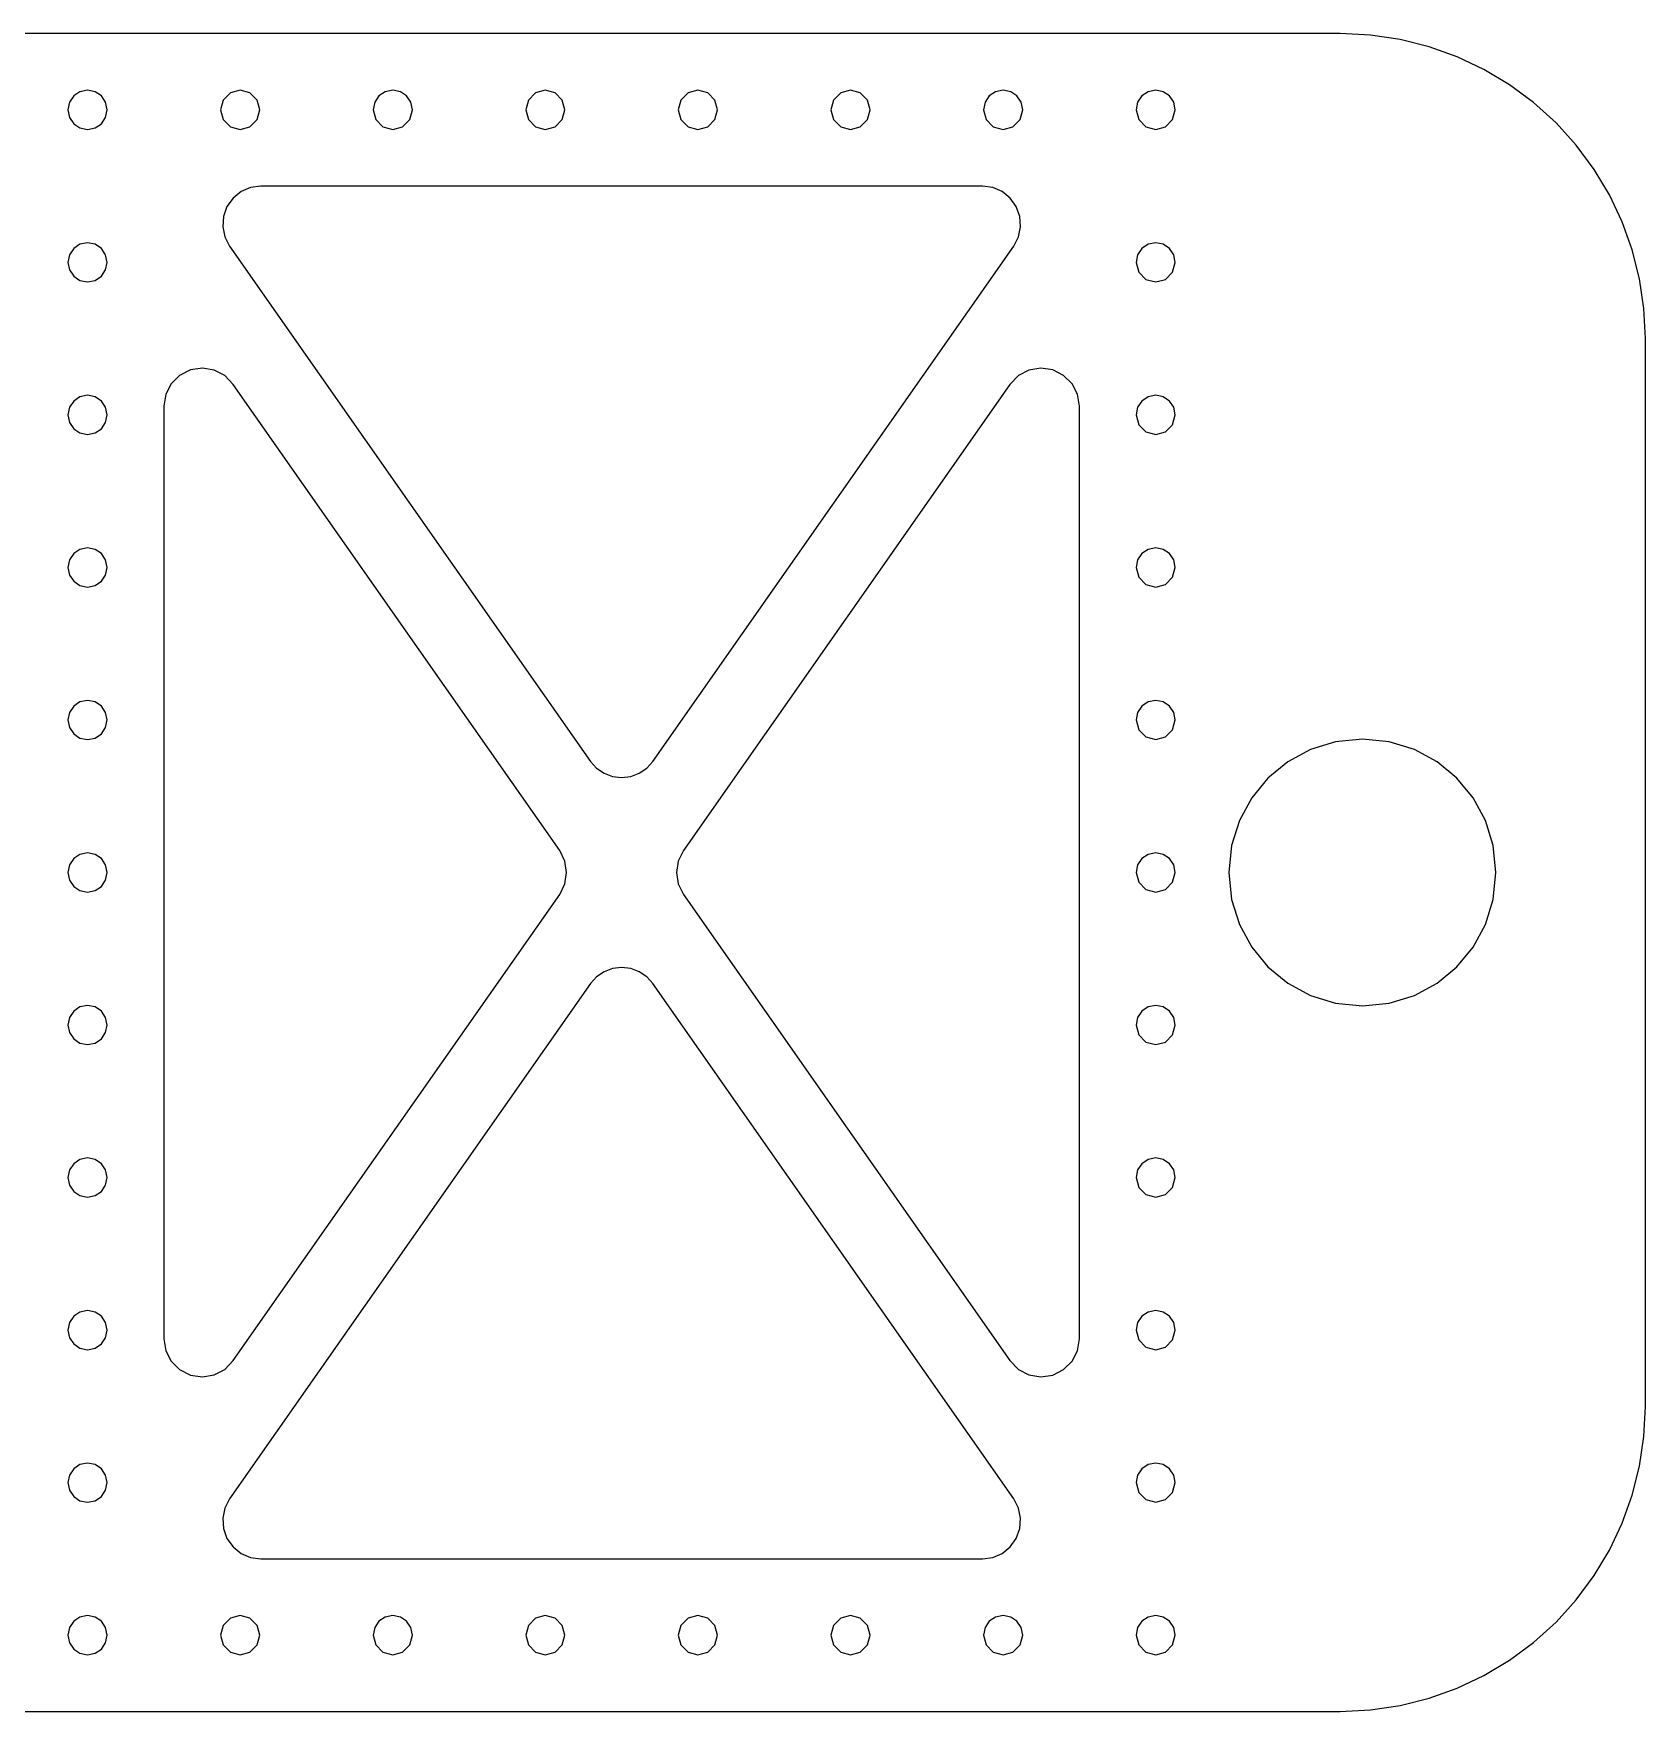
# Model space of a CAD drawing. Extents: x -1 to 592, y 0 to 291.
# Drawn here: x 458.2 to 592.3, y 0.3 to 140 of the extents above; entities that cross this region are included whole.
import ezdxf

# ---------------------------------------------------------------- set-up
doc = ezdxf.new("R2010")
doc.units = 0

msp = doc.modelspace()

# ---------------------------------------------------------------- linework, layer by layer
at = {"layer": 'CUT'}
for p, q in [((566.922411, 139.964888), (374.17105, 139.964888)), ((569.433415, 139.84047), (566.92294, 139.964761)), ((571.901368, 139.472198), (569.433415, 139.84047)), ((574.310144, 138.866842), (571.901368, 139.472198)), ((576.643087, 138.031303), (574.310144, 138.866842)), ((578.883543, 136.972479), (576.643087, 138.031303)), ((581.014855, 135.697268), (578.883543, 136.972479)), ((583.020369, 134.212569), (581.014855, 135.697268)), ((461.157371, 134.249996), (461.029124, 133.614769)), ((461.507111, 134.76873), (461.157371, 134.249996)), ((462.025844, 135.11847), (461.507111, 134.76873)), ((462.661072, 135.246716), (462.025844, 135.11847)), ((463.2963, 135.11847), (462.661072, 135.246716)), ((463.815033, 134.76873), (463.2963, 135.11847)), ((464.164773, 134.249996), (463.815033, 134.76873)), ((464.29302, 133.614769), (464.164773, 134.249996)), ((473.947748, 134.430742), (473.729108, 133.614769)), ((474.545082, 135.028077), (473.947748, 134.430742)), ((475.361056, 135.246716), (474.545082, 135.028077)), ((476.17703, 135.028077), (475.361056, 135.246716)), ((476.774364, 134.430742), (476.17703, 135.028077)), ((476.993004, 133.614769), (476.774364, 134.430742)), ((486.557339, 134.249996), (486.429092, 133.614769)), ((486.907079, 134.76873), (486.557339, 134.249996)), ((487.425812, 135.11847), (486.907079, 134.76873)), ((488.06104, 135.246716), (487.425812, 135.11847)), ((488.696268, 135.11847), (488.06104, 135.246716)), ((489.215001, 134.76873), (488.696268, 135.11847)), ((489.564741, 134.249996), (489.215001, 134.76873)), ((489.692988, 133.614769), (489.564741, 134.249996)), ((499.347716, 134.430742), (499.129076, 133.614769)), ((499.94505, 135.028077), (499.347716, 134.430742)), ((500.761024, 135.246716), (499.94505, 135.028077)), ((501.576998, 135.028077), (500.761024, 135.246716)), ((502.174332, 134.430742), (501.576998, 135.028077)), ((502.392972, 133.614769), (502.174332, 134.430742)), ((512.0477, 134.430742), (511.82906, 133.614769)), ((512.645034, 135.028077), (512.0477, 134.430742)), ((513.461008, 135.246716), (512.645034, 135.028077)), ((514.276982, 135.028077), (513.461008, 135.246716)), ((514.874316, 134.430742), (514.276982, 135.028077)), ((515.092956, 133.614769), (514.874316, 134.430742)), ((524.747684, 134.430742), (524.529044, 133.614769)), ((525.345018, 135.028077), (524.747684, 134.430742)), ((526.160992, 135.246716), (525.345018, 135.028077)), ((526.976966, 135.028077), (526.160992, 135.246716)), ((527.5743, 134.430742), (526.976966, 135.028077)), ((527.79294, 133.614769), (527.5743, 134.430742)), ((537.357275, 134.249996), (537.229028, 133.614769)), ((537.707015, 134.76873), (537.357275, 134.249996)), ((538.225748, 135.11847), (537.707015, 134.76873)), ((538.860976, 135.246716), (538.225748, 135.11847)), ((539.496204, 135.11847), (538.860976, 135.246716)), ((540.014937, 134.76873), (539.496204, 135.11847)), ((540.364677, 134.249996), (540.014937, 134.76873)), ((540.492924, 133.614769), (540.364677, 134.249996)), ((550.057259, 134.249996), (549.929012, 133.614769)), ((550.406999, 134.76873), (550.057259, 134.249996)), ((550.925732, 135.11847), (550.406999, 134.76873)), ((551.56096, 135.246716), (550.925732, 135.11847)), ((552.196188, 135.11847), (551.56096, 135.246716)), ((552.714921, 134.76873), (552.196188, 135.11847)), ((553.064661, 134.249996), (552.714921, 134.76873)), ((553.192908, 133.614769), (553.064661, 134.249996)), ((584.88343, 132.525282), (583.020369, 134.212569)), ((461.029124, 133.614769), (461.157371, 132.979541)), ((461.157371, 132.979541), (461.507111, 132.460807)), ((463.815033, 132.460807), (464.164773, 132.979541)), ((464.164773, 132.979541), (464.29302, 133.614769)), ((464.29302, 133.614769), (464.29302, 133.614769)), ((473.729108, 133.614769), (473.947748, 132.798795)), ((473.947748, 132.798795), (474.545082, 132.20146)), ((476.17703, 132.20146), (476.774364, 132.798795)), ((476.774364, 132.798795), (476.993004, 133.614769)), ((476.993004, 133.614769), (476.993004, 133.614769)), ((486.429092, 133.614769), (486.647732, 132.798795)), ((486.647732, 132.798795), (487.245066, 132.20146)), ((488.877014, 132.20146), (489.474348, 132.798795)), ((489.474348, 132.798795), (489.692988, 133.614769)), ((489.692988, 133.614769), (489.692988, 133.614769)), ((499.129076, 133.614769), (499.347716, 132.798795)), ((499.347716, 132.798795), (499.94505, 132.20146)), ((501.576998, 132.20146), (502.174332, 132.798795)), ((502.174332, 132.798795), (502.392972, 133.614769)), ((502.392972, 133.614769), (502.392972, 133.614769)), ((511.82906, 133.614769), (512.0477, 132.798795)), ((512.0477, 132.798795), (512.645034, 132.20146)), ((514.276982, 132.20146), (514.874316, 132.798795)), ((514.874316, 132.798795), (515.092956, 133.614769)), ((515.092956, 133.614769), (515.092956, 133.614769)), ((524.529044, 133.614769), (524.747684, 132.798795)), ((524.747684, 132.798795), (525.345018, 132.20146)), ((526.976966, 132.20146), (527.5743, 132.798795)), ((527.5743, 132.798795), (527.79294, 133.614769)), ((527.79294, 133.614769), (527.79294, 133.614769)), ((537.229028, 133.614769), (537.447668, 132.798795)), ((537.447668, 132.798795), (538.045002, 132.20146)), ((539.67695, 132.20146), (540.274284, 132.798795)), ((540.274284, 132.798795), (540.492924, 133.614769)), ((540.492924, 133.614769), (540.492924, 133.614769)), ((549.929012, 133.614769), (550.147652, 132.798795)), ((550.147652, 132.798795), (550.744986, 132.20146)), ((552.376934, 132.20146), (552.974268, 132.798795)), ((552.974268, 132.798795), (553.192908, 133.614769)), ((553.192908, 133.614769), (553.192908, 133.614769)), ((461.507111, 132.460807), (462.025844, 132.111067)), ((462.025844, 132.111067), (462.661072, 131.982821)), ((462.661072, 131.982821), (463.2963, 132.111067)), ((463.2963, 132.111067), (463.815033, 132.460807)), ((474.545082, 132.20146), (475.361056, 131.982821)), ((475.361056, 131.982821), (476.17703, 132.20146)), ((487.245066, 132.20146), (488.06104, 131.982821)), ((488.06104, 131.982821), (488.877014, 132.20146)), ((499.94505, 132.20146), (500.761024, 131.982821)), ((500.761024, 131.982821), (501.576998, 132.20146)), ((512.645034, 132.20146), (513.461008, 131.982821)), ((513.461008, 131.982821), (514.276982, 132.20146)), ((525.345018, 132.20146), (526.160992, 131.982821)), ((526.160992, 131.982821), (526.976966, 132.20146)), ((538.045002, 132.20146), (538.860976, 131.982821)), ((538.860976, 131.982821), (539.67695, 132.20146)), ((550.744986, 132.20146), (551.56096, 131.982821)), ((551.56096, 131.982821), (552.376934, 132.20146)), ((586.570717, 130.662222), (584.88343, 132.525282)), ((588.055415, 128.656708), (586.570717, 130.662222)), ((589.330626, 126.525395), (588.055415, 128.656708)), ((476.217144, 127.145452), (475.432724, 126.804181)), ((477.079734, 127.264777), (476.217144, 127.145452)), ((537.143594, 127.264904), (477.080607, 127.264904)), ((538.004914, 127.145452), (537.142324, 127.264777)), ((538.789335, 126.804181), (538.004914, 127.145452)), ((474.767769, 126.266021), (474.263577, 125.556028)), ((475.432724, 126.804181), (474.767769, 126.266021)), ((539.454289, 126.266021), (538.789335, 126.804181)), ((539.958482, 125.556028), (539.454289, 126.266021)), ((590.389451, 124.284939), (589.330626, 126.525395)), ((473.971062, 124.735824), (473.91151, 123.882458)), ((474.263577, 125.556028), (473.971062, 124.735824)), ((540.250996, 124.735824), (539.958482, 125.556028)), ((540.310549, 123.882458), (540.250996, 124.735824)), ((473.91151, 123.882458), (474.081764, 123.044129)), ((474.081764, 123.044129), (474.478672, 122.269039)), ((539.743387, 122.269039), (540.140294, 123.044129)), ((540.140294, 123.044129), (540.310549, 123.882458)), ((591.22499, 121.951996), (590.389451, 124.284939)), ((461.157371, 121.550012), (461.029124, 120.914785)), ((461.507111, 122.068746), (461.157371, 121.550012)), ((462.025844, 122.418486), (461.507111, 122.068746)), ((462.661072, 122.546732), (462.025844, 122.418486)), ((463.2963, 122.418486), (462.661072, 122.546732)), ((463.815033, 122.068746), (463.2963, 122.418486)), ((464.164773, 121.550012), (463.815033, 122.068746)), ((464.29302, 120.914785), (464.164773, 121.550012)), ((474.479757, 122.269047), (504.509927, 79.367178)), ((509.711629, 79.367178), (539.744445, 122.269047)), ((550.057259, 121.550012), (549.929012, 120.914785)), ((550.406999, 122.068746), (550.057259, 121.550012)), ((550.925732, 122.418486), (550.406999, 122.068746)), ((551.56096, 122.546732), (550.925732, 122.418486)), ((552.196188, 122.418486), (551.56096, 122.546732)), ((552.714921, 122.068746), (552.196188, 122.418486)), ((553.064661, 121.550012), (552.714921, 122.068746)), ((553.192908, 120.914785), (553.064661, 121.550012)), ((591.830345, 119.54322), (591.22499, 121.951996)), ((461.029124, 120.914785), (461.157371, 120.279557)), ((461.157371, 120.279557), (461.507111, 119.760823)), ((463.815033, 119.760823), (464.164773, 120.279557)), ((464.164773, 120.279557), (464.29302, 120.914785)), ((464.29302, 120.914785), (464.29302, 120.914785)), ((549.929012, 120.914785), (550.147652, 120.098811)), ((552.974268, 120.098811), (553.192908, 120.914785)), ((553.192908, 120.914785), (553.192908, 120.914785)), ((461.507111, 119.760823), (462.025844, 119.411083)), ((462.025844, 119.411083), (462.661072, 119.282837)), ((462.661072, 119.282837), (463.2963, 119.411083)), ((463.2963, 119.411083), (463.815033, 119.760823)), ((550.147652, 120.098811), (550.744986, 119.501476)), ((550.744986, 119.501476), (551.56096, 119.282837)), ((551.56096, 119.282837), (552.376934, 119.501476)), ((552.376934, 119.501476), (552.974268, 120.098811)), ((592.198618, 117.075267), (591.830345, 119.54322)), ((592.322908, 114.564793), (592.198618, 117.075267)), ((592.322379, 25.665032), (592.322379, 114.56492)), ((471.231532, 111.962688), (470.326998, 111.508658)), ((472.232924, 112.109448), (471.231532, 111.962688)), ((473.206947, 111.940965), (472.232924, 112.109448)), ((474.08216, 111.481499), (473.206947, 111.940965)), ((541.015109, 111.940935), (540.1399, 111.481482)), ((541.989123, 112.10941), (541.015109, 111.940935)), ((542.990504, 111.962649), (541.989123, 112.10941)), ((543.895029, 111.508624), (542.990504, 111.962649)), ((469.625665, 110.812066), (469.172149, 109.933755)), ((470.326998, 111.508658), (469.625665, 110.812066)), ((474.787123, 110.755308), (474.08216, 111.481499)), ((501.961993, 71.935571), (474.786673, 110.755189)), ((539.434883, 110.755189), (512.262209, 71.935571)), ((540.1399, 111.481482), (539.434936, 110.755308)), ((544.596357, 110.812042), (543.895029, 111.508624)), ((545.049875, 109.933743), (544.596357, 110.812042)), ((461.507111, 109.368762), (461.157371, 108.850028)), ((462.025844, 109.718502), (461.507111, 109.368762)), ((462.661072, 109.846748), (462.025844, 109.718502)), ((463.2963, 109.718502), (462.661072, 109.846748)), ((463.815033, 109.368762), (463.2963, 109.718502)), ((464.164773, 108.850028), (463.815033, 109.368762)), ((469.172149, 109.933755), (469.011064, 108.934567)), ((545.210968, 108.934567), (545.049875, 109.933743)), ((550.406999, 109.368762), (550.057259, 108.850028)), ((550.925732, 109.718502), (550.406999, 109.368762)), ((551.56096, 109.846748), (550.925732, 109.718502)), ((552.196188, 109.718502), (551.56096, 109.846748)), ((552.714921, 109.368762), (552.196188, 109.718502)), ((553.064661, 108.850028), (552.714921, 109.368762)), ((461.157371, 108.850028), (461.029124, 108.214801)), ((461.029124, 108.214801), (461.157371, 107.579573)), ((461.157371, 107.579573), (461.507111, 107.060839)), ((463.815033, 107.060839), (464.164773, 107.579573)), ((464.29302, 108.214801), (464.164773, 108.850028)), ((464.164773, 107.579573), (464.29302, 108.214801)), ((464.29302, 108.214801), (464.29302, 108.214801)), ((469.010826, 108.934593), (469.010826, 31.295093)), ((545.21073, 31.295093), (545.21073, 108.934593)), ((550.057259, 108.850028), (549.929012, 108.214801)), ((549.929012, 108.214801), (550.147652, 107.398827)), ((552.974268, 107.398827), (553.192908, 108.214801)), ((553.192908, 108.214801), (553.064661, 108.850028)), ((553.192908, 108.214801), (553.192908, 108.214801)), ((461.507111, 107.060839), (462.025844, 106.711099)), ((462.025844, 106.711099), (462.661072, 106.582853)), ((462.661072, 106.582853), (463.2963, 106.711099)), ((463.2963, 106.711099), (463.815033, 107.060839)), ((550.147652, 107.398827), (550.744986, 106.801492)), ((550.744986, 106.801492), (551.56096, 106.582853)), ((551.56096, 106.582853), (552.376934, 106.801492)), ((552.376934, 106.801492), (552.974268, 107.398827)), ((461.507111, 96.668778), (461.157371, 96.150044)), ((462.025844, 97.018518), (461.507111, 96.668778)), ((462.661072, 97.146764), (462.025844, 97.018518)), ((463.2963, 97.018518), (462.661072, 97.146764)), ((463.815033, 96.668778), (463.2963, 97.018518)), ((464.164773, 96.150044), (463.815033, 96.668778)), ((550.406999, 96.668778), (550.057259, 96.150044)), ((550.925732, 97.018518), (550.406999, 96.668778)), ((551.56096, 97.146764), (550.925732, 97.018518)), ((552.196188, 97.018518), (551.56096, 97.146764)), ((552.714921, 96.668778), (552.196188, 97.018518)), ((553.064661, 96.150044), (552.714921, 96.668778)), ((461.157371, 96.150044), (461.029124, 95.514817)), ((461.029124, 95.514817), (461.157371, 94.879589)), ((464.29302, 95.514817), (464.164773, 96.150044)), ((464.164773, 94.879589), (464.29302, 95.514817)), ((464.29302, 95.514817), (464.29302, 95.514817)), ((550.057259, 96.150044), (549.929012, 95.514817)), ((549.929012, 95.514817), (550.147652, 94.698843)), ((552.974268, 94.698843), (553.192908, 95.514817)), ((553.192908, 95.514817), (553.064661, 96.150044)), ((553.192908, 95.514817), (553.192908, 95.514817)), ((461.157371, 94.879589), (461.507111, 94.360855)), ((461.507111, 94.360855), (462.025844, 94.011115)), ((462.025844, 94.011115), (462.661072, 93.882869)), ((462.661072, 93.882869), (463.2963, 94.011115)), ((463.2963, 94.011115), (463.815033, 94.360855)), ((463.815033, 94.360855), (464.164773, 94.879589)), ((550.147652, 94.698843), (550.744986, 94.101508)), ((550.744986, 94.101508), (551.56096, 93.882869)), ((551.56096, 93.882869), (552.376934, 94.101508)), ((552.376934, 94.101508), (552.974268, 94.698843)), ((461.507111, 83.968794), (461.157371, 83.45006)), ((462.025844, 84.318534), (461.507111, 83.968794)), ((462.661072, 84.44678), (462.025844, 84.318534)), ((463.2963, 84.318534), (462.661072, 84.44678)), ((463.815033, 83.968794), (463.2963, 84.318534)), ((464.164773, 83.45006), (463.815033, 83.968794)), ((550.406999, 83.968794), (550.057259, 83.45006)), ((550.925732, 84.318534), (550.406999, 83.968794)), ((551.56096, 84.44678), (550.925732, 84.318534)), ((552.196188, 84.318534), (551.56096, 84.44678)), ((552.714921, 83.968794), (552.196188, 84.318534)), ((553.064661, 83.45006), (552.714921, 83.968794)), ((461.157371, 83.45006), (461.029124, 82.814833)), ((461.029124, 82.814833), (461.157371, 82.179605)), ((464.29302, 82.814833), (464.164773, 83.45006)), ((464.164773, 82.179605), (464.29302, 82.814833)), ((464.29302, 82.814833), (464.29302, 82.814833)), ((550.057259, 83.45006), (549.929012, 82.814833)), ((549.929012, 82.814833), (550.147652, 81.998859)), ((552.974268, 81.998859), (553.192908, 82.814833)), ((553.192908, 82.814833), (553.064661, 83.45006)), ((553.192908, 82.814833), (553.192908, 82.814833)), ((461.157371, 82.179605), (461.507111, 81.660871)), ((461.507111, 81.660871), (462.025844, 81.311131)), ((462.025844, 81.311131), (462.661072, 81.182885)), ((462.661072, 81.182885), (463.2963, 81.311131)), ((463.2963, 81.311131), (463.815033, 81.660871)), ((463.815033, 81.660871), (464.164773, 82.179605)), ((550.147652, 81.998859), (550.744986, 81.401524)), ((550.744986, 81.401524), (551.56096, 81.182885)), ((551.56096, 81.182885), (552.376934, 81.401524)), ((552.376934, 81.401524), (552.974268, 81.998859)), ((568.766951, 81.227334), (566.527398, 81.001567)), ((571.006505, 81.001567), (568.766951, 81.227334)), ((564.44147, 80.354059), (562.553855, 79.329496)), ((566.527398, 81.001567), (564.44147, 80.354059)), ((573.092432, 80.354059), (571.006505, 81.001567)), ((574.980048, 79.329496), (573.092432, 80.354059)), ((504.50998, 79.367184), (505.021351, 78.797515)), ((505.021351, 78.797515), (505.64479, 78.37178)), ((505.64479, 78.37178), (506.351086, 78.105185)), ((507.870972, 78.105185), (508.577269, 78.37178)), ((508.577269, 78.37178), (509.200707, 78.797515)), ((509.200707, 78.797515), (509.712079, 79.367184)), ((562.553855, 79.329496), (560.909237, 77.972562)), ((576.624665, 77.972562), (574.980048, 79.329496)), ((506.351086, 78.105185), (507.111029, 78.012941)), ((507.111029, 78.012941), (507.870972, 78.105185)), ((560.909237, 77.972562), (559.552304, 76.327945)), ((577.981599, 76.327945), (576.624665, 77.972562)), ((559.552304, 76.327945), (558.52774, 74.440329)), ((579.006163, 74.440329), (577.981599, 76.327945)), ((558.52774, 74.440329), (557.880232, 72.354402)), ((579.653671, 72.354402), (579.006163, 74.440329)), ((461.507111, 71.26881), (461.157371, 70.750076)), ((462.025844, 71.61855), (461.507111, 71.26881)), ((462.661072, 71.746796), (462.025844, 71.61855)), ((463.2963, 71.61855), (462.661072, 71.746796)), ((463.815033, 71.26881), (463.2963, 71.61855)), ((464.164773, 70.750076), (463.815033, 71.26881)), ((502.391388, 71.059141), (501.960934, 71.93559)), ((512.261124, 71.93559), (511.83067, 71.059141)), ((550.406999, 71.26881), (550.057259, 70.750076)), ((550.925732, 71.61855), (550.406999, 71.26881)), ((551.56096, 71.746796), (550.925732, 71.61855)), ((552.196188, 71.61855), (551.56096, 71.746796)), ((552.714921, 71.26881), (552.196188, 71.61855)), ((553.064661, 70.750076), (552.714921, 71.26881)), ((557.880232, 72.354402), (557.654465, 70.114849)), ((579.879437, 70.114849), (579.653671, 72.354402)), ((461.157371, 70.750076), (461.029124, 70.114849)), ((461.029124, 70.114849), (461.157371, 69.479621)), ((464.29302, 70.114849), (464.164773, 70.750076)), ((464.164773, 69.479621), (464.29302, 70.114849)), ((464.29302, 70.114849), (464.29302, 70.114849)), ((502.534873, 70.114849), (502.391388, 71.059141)), ((502.391388, 69.170556), (502.534873, 70.114849)), ((511.83067, 71.059141), (511.687186, 70.114849)), ((511.687186, 70.114849), (511.83067, 69.170556)), ((550.057259, 70.750076), (549.929012, 70.114849)), ((549.929012, 70.114849), (550.147652, 69.298875)), ((552.974268, 69.298875), (553.192908, 70.114849)), ((553.192908, 70.114849), (553.064661, 70.750076)), ((553.192908, 70.114849), (553.192908, 70.114849)), ((557.654465, 70.114849), (557.880232, 67.875295)), ((579.653671, 67.875295), (579.879437, 70.114849)), ((579.879437, 70.114849), (579.879437, 70.114849)), ((461.157371, 69.479621), (461.507111, 68.960887)), ((461.507111, 68.960887), (462.025844, 68.611147)), ((462.025844, 68.611147), (462.661072, 68.482901)), ((462.661072, 68.482901), (463.2963, 68.611147)), ((463.2963, 68.611147), (463.815033, 68.960887)), ((463.815033, 68.960887), (464.164773, 69.479621)), ((501.960934, 68.294107), (502.391388, 69.170556)), ((511.83067, 69.170556), (512.261124, 68.294107)), ((550.147652, 69.298875), (550.744986, 68.70154)), ((550.744986, 68.70154), (551.56096, 68.482901)), ((551.56096, 68.482901), (552.376934, 68.70154)), ((552.376934, 68.70154), (552.974268, 69.298875)), ((474.786673, 29.474498), (501.961993, 68.294115)), ((512.262209, 68.294115), (539.434883, 29.474498)), ((557.880232, 67.875295), (558.52774, 65.789368)), ((579.006163, 65.789368), (579.653671, 67.875295)), ((558.52774, 65.789368), (559.552304, 63.901752)), ((577.981599, 63.901752), (579.006163, 65.789368)), ((559.552304, 63.901752), (560.909237, 62.257135)), ((576.624665, 62.257135), (577.981599, 63.901752)), ((505.64479, 61.857917), (505.021351, 61.432182)), ((506.351086, 62.124512), (505.64479, 61.857917)), ((507.111029, 62.216756), (506.351086, 62.124512)), ((507.870972, 62.124512), (507.111029, 62.216756)), ((508.577269, 61.857917), (507.870972, 62.124512)), ((509.200707, 61.432182), (508.577269, 61.857917)), ((560.909237, 62.257135), (562.553855, 60.900201)), ((574.980048, 60.900201), (576.624665, 62.257135)), ((504.509927, 60.862508), (474.479757, 17.960904)), ((505.021351, 61.432182), (504.50998, 60.862513)), ((509.712079, 60.862513), (509.200707, 61.432182)), ((539.744445, 17.960904), (509.711629, 60.862508)), ((562.553855, 60.900201), (564.44147, 59.875638)), ((573.092432, 59.875638), (574.980048, 60.900201)), ((462.025844, 58.918566), (461.507111, 58.568826)), ((462.661072, 59.046812), (462.025844, 58.918566)), ((463.2963, 58.918566), (462.661072, 59.046812)), ((463.815033, 58.568826), (463.2963, 58.918566)), ((550.925732, 58.918566), (550.406999, 58.568826)), ((551.56096, 59.046812), (550.925732, 58.918566)), ((552.196188, 58.918566), (551.56096, 59.046812)), ((552.714921, 58.568826), (552.196188, 58.918566)), ((564.44147, 59.875638), (566.527398, 59.22813)), ((566.527398, 59.22813), (568.766951, 59.002363)), ((568.766951, 59.002363), (571.006505, 59.22813)), ((571.006505, 59.22813), (573.092432, 59.875638)), ((461.157371, 58.050092), (461.029124, 57.414865)), ((461.029124, 57.414865), (461.157371, 56.779637)), ((461.507111, 58.568826), (461.157371, 58.050092)), ((464.164773, 58.050092), (463.815033, 58.568826)), ((464.29302, 57.414865), (464.164773, 58.050092)), ((464.164773, 56.779637), (464.29302, 57.414865)), ((464.29302, 57.414865), (464.29302, 57.414865)), ((550.057259, 58.050092), (549.929012, 57.414865)), ((549.929012, 57.414865), (550.147652, 56.598891)), ((550.406999, 58.568826), (550.057259, 58.050092)), ((553.064661, 58.050092), (552.714921, 58.568826)), ((552.974268, 56.598891), (553.192908, 57.414865)), ((553.192908, 57.414865), (553.064661, 58.050092)), ((553.192908, 57.414865), (553.192908, 57.414865)), ((461.157371, 56.779637), (461.507111, 56.260903)), ((461.507111, 56.260903), (462.025844, 55.911163)), ((462.025844, 55.911163), (462.661072, 55.782917)), ((462.661072, 55.782917), (463.2963, 55.911163)), ((463.2963, 55.911163), (463.815033, 56.260903)), ((463.815033, 56.260903), (464.164773, 56.779637)), ((550.147652, 56.598891), (550.744986, 56.001556)), ((550.744986, 56.001556), (551.56096, 55.782917)), ((551.56096, 55.782917), (552.376934, 56.001556)), ((552.376934, 56.001556), (552.974268, 56.598891)), ((462.025844, 46.218582), (461.507111, 45.868842)), ((462.661072, 46.346828), (462.025844, 46.218582)), ((463.2963, 46.218582), (462.661072, 46.346828)), ((463.815033, 45.868842), (463.2963, 46.218582)), ((550.925732, 46.218582), (550.406999, 45.868842)), ((551.56096, 46.346828), (550.925732, 46.218582)), ((552.196188, 46.218582), (551.56096, 46.346828)), ((552.714921, 45.868842), (552.196188, 46.218582)), ((461.157371, 45.350108), (461.029124, 44.714881)), ((461.029124, 44.714881), (461.157371, 44.079653)), ((461.507111, 45.868842), (461.157371, 45.350108)), ((464.164773, 45.350108), (463.815033, 45.868842)), ((464.29302, 44.714881), (464.164773, 45.350108)), ((464.164773, 44.079653), (464.29302, 44.714881)), ((464.29302, 44.714881), (464.29302, 44.714881)), ((550.057259, 45.350108), (549.929012, 44.714881)), ((549.929012, 44.714881), (550.147652, 43.898907)), ((550.406999, 45.868842), (550.057259, 45.350108)), ((553.064661, 45.350108), (552.714921, 45.868842)), ((552.974268, 43.898907), (553.192908, 44.714881)), ((553.192908, 44.714881), (553.064661, 45.350108)), ((553.192908, 44.714881), (553.192908, 44.714881)), ((461.157371, 44.079653), (461.507111, 43.560919)), ((461.507111, 43.560919), (462.025844, 43.211179)), ((463.2963, 43.211179), (463.815033, 43.560919)), ((463.815033, 43.560919), (464.164773, 44.079653)), ((550.147652, 43.898907), (550.744986, 43.301572)), ((552.376934, 43.301572), (552.974268, 43.898907)), ((462.025844, 43.211179), (462.661072, 43.082933)), ((462.661072, 43.082933), (463.2963, 43.211179)), ((550.744986, 43.301572), (551.56096, 43.082933)), ((551.56096, 43.082933), (552.376934, 43.301572)), ((462.661072, 33.646844), (462.025844, 33.518598)), ((463.2963, 33.518598), (462.661072, 33.646844)), ((551.56096, 33.646844), (550.925732, 33.518598)), ((552.196188, 33.518598), (551.56096, 33.646844)), ((461.157371, 32.650124), (461.029124, 32.014897)), ((461.507111, 33.168858), (461.157371, 32.650124)), ((462.025844, 33.518598), (461.507111, 33.168858)), ((463.815033, 33.168858), (463.2963, 33.518598)), ((464.164773, 32.650124), (463.815033, 33.168858)), ((464.29302, 32.014897), (464.164773, 32.650124)), ((550.057259, 32.650124), (549.929012, 32.014897)), ((550.406999, 33.168858), (550.057259, 32.650124)), ((550.925732, 33.518598), (550.406999, 33.168858)), ((552.714921, 33.168858), (552.196188, 33.518598)), ((553.064661, 32.650124), (552.714921, 33.168858)), ((553.192908, 32.014897), (553.064661, 32.650124)), ((461.029124, 32.014897), (461.157371, 31.379669)), ((461.157371, 31.379669), (461.507111, 30.860935)), ((461.507111, 30.860935), (462.025844, 30.511195)), ((463.2963, 30.511195), (463.815033, 30.860935)), ((463.815033, 30.860935), (464.164773, 31.379669)), ((464.164773, 31.379669), (464.29302, 32.014897)), ((464.29302, 32.014897), (464.29302, 32.014897)), ((469.011064, 31.29513), (469.172149, 30.295942)), ((545.049875, 30.295954), (545.210968, 31.29513)), ((549.929012, 32.014897), (550.147652, 31.198923)), ((550.147652, 31.198923), (550.744986, 30.601588)), ((552.376934, 30.601588), (552.974268, 31.198923)), ((552.974268, 31.198923), (553.192908, 32.014897)), ((553.192908, 32.014897), (553.192908, 32.014897)), ((462.025844, 30.511195), (462.661072, 30.382949)), ((462.661072, 30.382949), (463.2963, 30.511195)), ((469.172149, 30.295942), (469.625665, 29.417631)), ((469.625665, 29.417631), (470.326998, 28.721039)), ((474.08216, 28.748198), (474.787123, 29.474389)), ((539.434936, 29.474389), (540.1399, 28.748215)), ((543.895029, 28.721073), (544.596357, 29.417655)), ((544.596357, 29.417655), (545.049875, 30.295954)), ((550.744986, 30.601588), (551.56096, 30.382949)), ((551.56096, 30.382949), (552.376934, 30.601588)), ((470.326998, 28.721039), (471.231532, 28.267009)), ((471.231532, 28.267009), (472.232924, 28.120249)), ((472.232924, 28.120249), (473.206947, 28.288732)), ((473.206947, 28.288732), (474.08216, 28.748198)), ((540.1399, 28.748215), (541.015109, 28.288762)), ((541.015109, 28.288762), (541.989123, 28.120287)), ((541.989123, 28.120287), (542.990504, 28.267048)), ((542.990504, 28.267048), (543.895029, 28.721073)), ((592.198618, 23.154429), (592.322908, 25.664904)), ((591.830346, 20.686476), (592.198618, 23.154429)), ((461.157371, 19.950135), (461.029124, 19.314907)), ((461.507111, 20.468868), (461.157371, 19.950135)), ((462.025844, 20.818608), (461.507111, 20.468868)), ((462.661072, 20.946855), (462.025844, 20.818608)), ((463.2963, 20.818608), (462.661072, 20.946855)), ((463.815033, 20.468868), (463.2963, 20.818608)), ((464.164773, 19.950135), (463.815033, 20.468868)), ((464.29302, 19.314907), (464.164773, 19.950135)), ((550.057259, 19.950135), (549.929012, 19.314907)), ((550.406999, 20.468868), (550.057259, 19.950135)), ((550.925732, 20.818608), (550.406999, 20.468868)), ((551.56096, 20.946855), (550.925732, 20.818608)), ((552.196188, 20.818608), (551.56096, 20.946855)), ((552.714921, 20.468868), (552.196188, 20.818608)), ((553.064661, 19.950135), (552.714921, 20.468868)), ((553.192908, 19.314907), (553.064661, 19.950135)), ((591.224991, 18.2777), (591.830346, 20.686476)), ((461.029124, 19.314907), (461.157371, 18.67968)), ((461.157371, 18.67968), (461.507111, 18.160946)), ((463.815033, 18.160946), (464.164773, 18.67968)), ((464.164773, 18.67968), (464.29302, 19.314907)), ((464.29302, 19.314907), (464.29302, 19.314907)), ((549.929012, 19.314907), (550.147652, 18.498933)), ((550.147652, 18.498933), (550.744986, 17.901599)), ((552.376934, 17.901599), (552.974268, 18.498933)), ((552.974268, 18.498933), (553.192908, 19.314907)), ((553.192908, 19.314907), (553.192908, 19.314907)), ((590.389452, 15.944756), (591.224991, 18.2777)), ((461.507111, 18.160946), (462.025844, 17.811206)), ((462.025844, 17.811206), (462.661072, 17.68296)), ((462.661072, 17.68296), (463.2963, 17.811206)), ((463.2963, 17.811206), (463.815033, 18.160946)), ((474.081759, 17.185575), (473.911501, 16.347244)), ((474.478672, 17.960666), (474.081759, 17.185575)), ((540.140299, 17.185575), (539.743387, 17.960666)), ((540.310557, 16.347244), (540.140299, 17.185575)), ((550.744986, 17.901599), (551.56096, 17.682959)), ((551.56096, 17.682959), (552.376934, 17.901599)), ((473.911501, 16.347244), (473.971052, 15.493874)), ((473.971052, 15.493874), (474.263566, 14.673666)), ((539.958493, 14.673666), (540.251007, 15.493874)), ((540.251007, 15.493874), (540.310557, 16.347244)), ((589.330628, 13.7043), (590.389452, 15.944756)), ((474.263566, 14.673666), (474.76776, 13.963671)), ((539.454299, 13.963671), (539.958493, 14.673666)), ((474.76776, 13.963671), (475.432717, 13.425509)), ((475.432717, 13.425509), (476.217141, 13.084238)), ((476.217141, 13.084238), (477.079734, 12.964915)), ((477.080607, 12.965577), (537.143594, 12.965577)), ((537.142324, 12.964915), (538.004918, 13.084238)), ((538.004918, 13.084238), (538.789341, 13.425509)), ((538.789341, 13.425509), (539.454299, 13.963671)), ((588.055417, 11.572987), (589.330628, 13.7043)), ((586.570719, 9.567472), (588.055417, 11.572987)), ((584.883432, 7.704411), (586.570719, 9.567472)), ((461.157371, 7.250151), (461.029124, 6.614923)), ((461.507111, 7.768884), (461.157371, 7.250151)), ((462.025844, 8.118624), (461.507111, 7.768884)), ((462.661072, 8.246871), (462.025844, 8.118624)), ((463.2963, 8.118624), (462.661072, 8.246871)), ((463.815033, 7.768884), (463.2963, 8.118624)), ((464.164773, 7.250151), (463.815033, 7.768884)), ((464.29302, 6.614923), (464.164773, 7.250151)), ((473.947748, 7.430897), (473.729108, 6.614923)), ((474.545082, 8.028232), (473.947748, 7.430897)), ((475.361056, 8.246871), (474.545082, 8.028232)), ((476.17703, 8.028232), (475.361056, 8.246871)), ((476.774364, 7.430897), (476.17703, 8.028232)), ((476.993004, 6.614923), (476.774364, 7.430897)), ((486.557339, 7.250151), (486.429092, 6.614923)), ((486.907079, 7.768884), (486.557339, 7.250151)), ((487.425812, 8.118624), (486.907079, 7.768884)), ((488.06104, 8.246871), (487.425812, 8.118624)), ((488.696268, 8.118624), (488.06104, 8.246871)), ((489.215001, 7.768884), (488.696268, 8.118624)), ((489.564741, 7.250151), (489.215001, 7.768884)), ((489.692988, 6.614923), (489.564741, 7.250151)), ((499.347716, 7.430897), (499.129076, 6.614923)), ((499.94505, 8.028232), (499.347716, 7.430897)), ((500.761024, 8.246871), (499.94505, 8.028232)), ((501.576998, 8.028232), (500.761024, 8.246871)), ((502.174332, 7.430897), (501.576998, 8.028232)), ((502.392972, 6.614923), (502.174332, 7.430897)), ((512.0477, 7.430897), (511.82906, 6.614923)), ((512.645034, 8.028232), (512.0477, 7.430897)), ((513.461008, 8.246871), (512.645034, 8.028232)), ((514.276982, 8.028232), (513.461008, 8.246871)), ((514.874316, 7.430897), (514.276982, 8.028232)), ((515.092956, 6.614923), (514.874316, 7.430897)), ((524.747684, 7.430897), (524.529044, 6.614923)), ((525.345018, 8.028232), (524.747684, 7.430897)), ((526.160992, 8.246871), (525.345018, 8.028232)), ((526.976966, 8.028232), (526.160992, 8.246871)), ((527.5743, 7.430897), (526.976966, 8.028232)), ((527.79294, 6.614923), (527.5743, 7.430897)), ((537.357275, 7.250151), (537.229028, 6.614923)), ((537.707015, 7.768884), (537.357275, 7.250151)), ((538.225748, 8.118624), (537.707015, 7.768884)), ((538.860976, 8.246871), (538.225748, 8.118624)), ((539.496204, 8.118624), (538.860976, 8.246871)), ((540.014937, 7.768884), (539.496204, 8.118624)), ((540.364677, 7.250151), (540.014937, 7.768884)), ((540.492924, 6.614923), (540.364677, 7.250151)), ((550.057259, 7.250151), (549.929012, 6.614923)), ((550.406999, 7.768884), (550.057259, 7.250151)), ((550.925732, 8.118624), (550.406999, 7.768884)), ((551.56096, 8.246871), (550.925732, 8.118624)), ((552.196188, 8.118624), (551.56096, 8.246871)), ((552.714921, 7.768884), (552.196188, 8.118624)), ((553.064661, 7.250151), (552.714921, 7.768884)), ((553.192908, 6.614923), (553.064661, 7.250151)), ((583.020371, 6.017124), (584.883432, 7.704411)), ((461.029124, 6.614923), (461.157371, 5.979696)), ((461.157371, 5.979696), (461.507111, 5.460962)), ((463.815033, 5.460962), (464.164773, 5.979696)), ((464.164773, 5.979696), (464.29302, 6.614923)), ((464.29302, 6.614923), (464.29302, 6.614923)), ((473.729108, 6.614923), (473.947748, 5.798949)), ((473.947748, 5.798949), (474.545082, 5.201615)), ((476.17703, 5.201615), (476.774364, 5.798949)), ((476.774364, 5.798949), (476.993004, 6.614923)), ((476.993004, 6.614923), (476.993004, 6.614923)), ((486.429092, 6.614923), (486.647732, 5.798949)), ((486.647732, 5.798949), (487.245066, 5.201615)), ((488.877014, 5.201615), (489.474348, 5.798949)), ((489.474348, 5.798949), (489.692988, 6.614923)), ((489.692988, 6.614923), (489.692988, 6.614923)), ((499.129076, 6.614923), (499.347716, 5.798949)), ((499.347716, 5.798949), (499.94505, 5.201615)), ((501.576998, 5.201615), (502.174332, 5.798949)), ((502.174332, 5.798949), (502.392972, 6.614923)), ((502.392972, 6.614923), (502.392972, 6.614923)), ((511.82906, 6.614923), (512.0477, 5.798949)), ((512.0477, 5.798949), (512.645034, 5.201615)), ((514.276982, 5.201615), (514.874316, 5.798949)), ((514.874316, 5.798949), (515.092956, 6.614923)), ((515.092956, 6.614923), (515.092956, 6.614923)), ((524.529044, 6.614923), (524.747684, 5.798949)), ((524.747684, 5.798949), (525.345018, 5.201615)), ((526.976966, 5.201615), (527.5743, 5.798949)), ((527.5743, 5.798949), (527.79294, 6.614923)), ((527.79294, 6.614923), (527.79294, 6.614923)), ((537.229028, 6.614923), (537.447668, 5.798949)), ((537.447668, 5.798949), (538.045002, 5.201615)), ((539.67695, 5.201615), (540.274284, 5.798949)), ((540.274284, 5.798949), (540.492924, 6.614923)), ((540.492924, 6.614923), (540.492924, 6.614923)), ((549.929012, 6.614923), (550.147652, 5.798949)), ((550.147652, 5.798949), (550.744986, 5.201615)), ((552.376934, 5.201615), (552.974268, 5.798949)), ((552.974268, 5.798949), (553.192908, 6.614923)), ((553.192908, 6.614923), (553.192908, 6.614923)), ((581.014857, 4.532425), (583.020371, 6.017124)), ((461.507111, 5.460962), (462.025844, 5.111222)), ((462.025844, 5.111222), (462.661072, 4.982976)), ((462.661072, 4.982976), (463.2963, 5.111222)), ((463.2963, 5.111222), (463.815033, 5.460962)), ((474.545082, 5.201615), (475.361056, 4.982975)), ((475.361056, 4.982975), (476.17703, 5.201615)), ((487.245066, 5.201615), (488.06104, 4.982975)), ((488.06104, 4.982975), (488.877014, 5.201615)), ((499.94505, 5.201615), (500.761024, 4.982975)), ((500.761024, 4.982975), (501.576998, 5.201615)), ((512.645034, 5.201615), (513.461008, 4.982975)), ((513.461008, 4.982975), (514.276982, 5.201615)), ((525.345018, 5.201615), (526.160992, 4.982975)), ((526.160992, 4.982975), (526.976966, 5.201615)), ((538.045002, 5.201615), (538.860976, 4.982975)), ((538.860976, 4.982975), (539.67695, 5.201615)), ((550.744986, 5.201615), (551.56096, 4.982975)), ((551.56096, 4.982975), (552.376934, 5.201615)), ((578.883544, 3.257214), (581.014857, 4.532425)), ((576.643088, 2.198389), (578.883544, 3.257214)), ((574.310145, 1.36285), (576.643088, 2.198389)), ((374.17105, 0.265593), (566.922411, 0.265593)), ((566.92294, 0.264931), (569.433415, 0.389222)), ((569.433415, 0.389222), (571.901368, 0.757494)), ((571.901368, 0.757494), (574.310145, 1.36285))]:
    msp.add_line(p, q, dxfattribs=at)

doc.saveas('drawing.dxf')
